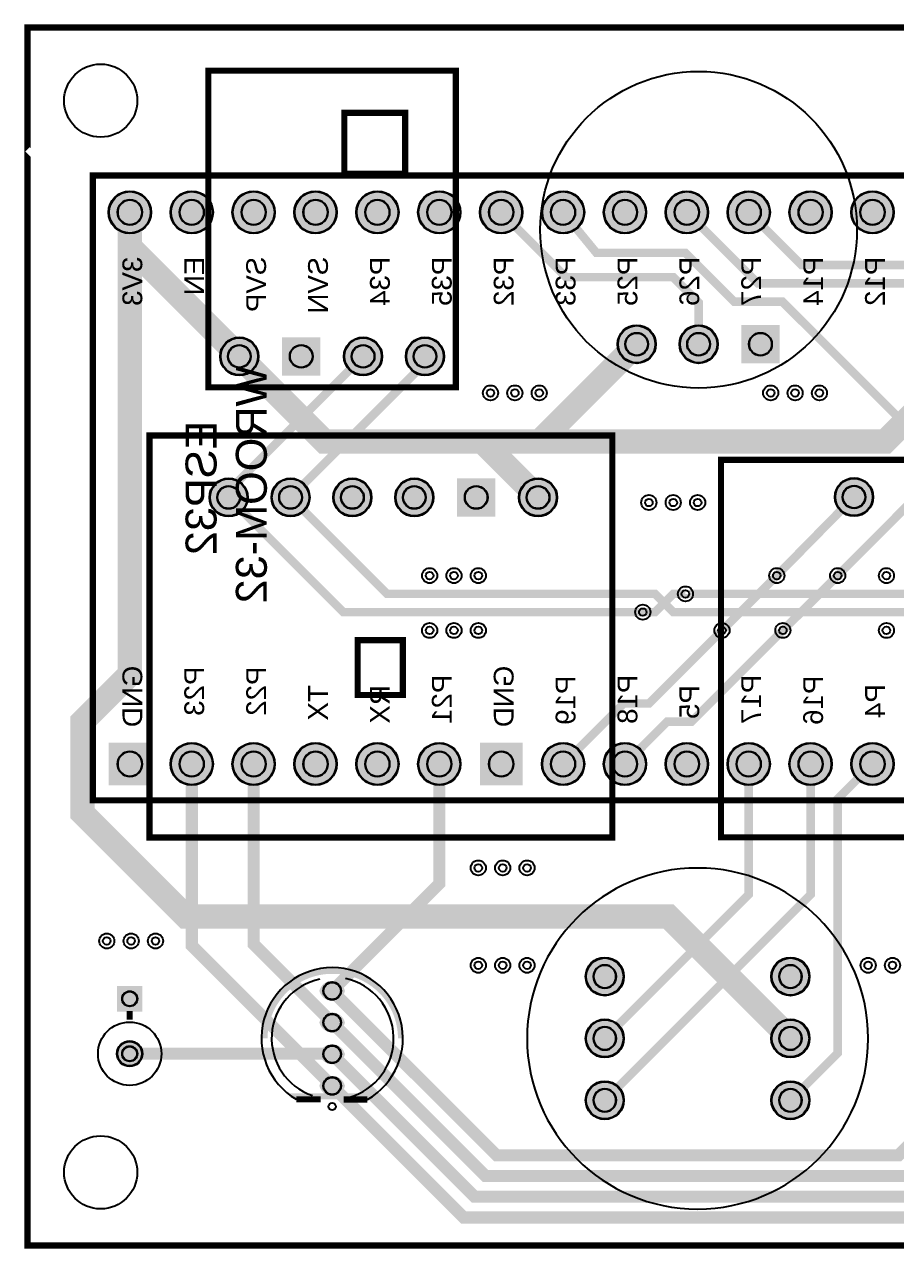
# Model space of a CAD drawing. Header units: millimetres. Extents: x -0.1 to 55.1, y -0.1 to 50.1.
# Drawn here: x -0.1 to 35.7, y -0.1 to 50.1 of the extents above; entities that cross this region are included whole.
import ezdxf

# ---------------------------------------------------------------- set-up
doc = ezdxf.new("R2010")
doc.units = ezdxf.units.MM
for name, color, linetype, true_color in [('BoardOutLine', 7, 'Continuous', 0xff00ff), ('BottomLayer', 7, 'Continuous', 0x0000ff), ('BottomSilkLayer', 7, 'Continuous', 0x66cc33), ('BottomSolderMaskLayer', 7, 'Continuous', 0xaa00ff), ('Document', 7, 'Continuous', 0xffffff), ('Hole', 7, 'Continuous', 0x222222), ('Multi-Layer', 7, 'Continuous', 0xc0c0c0), ('TopLayer', 7, 'Continuous', 0xff0000), ('TopSilkLayer', 7, 'Continuous', 0xffcc00), ('TopSolderMaskLayer', 7, 'Continuous', 0x800080)]:
    doc.layers.add(name, color=color, linetype=linetype, true_color=true_color)
doc.styles.get("Standard").update_dxf_attribs({"font": 'arial.ttf'})

msp = doc.modelspace()

# ---------------------------------------------------------------- hatches: boundary and pattern name
at = {"layer": 'BottomSolderMaskLayer'}
for points in [[(3.323, 42.415, 1), (5.074, 42.415, 1)], [(5.863, 42.415, 1), (7.614, 42.415, 1)], [(8.403, 42.415, 1), (10.154, 42.415, 1)], [(10.943, 42.415, 1), (12.694, 42.415, 1)], [(13.483, 42.415, 1), (15.234, 42.415, 1)], [(16.023, 42.415, 1), (17.774, 42.415, 1)], [(18.563, 42.415, 1), (20.314, 42.415, 1)], [(21.103, 42.415, 1), (22.854, 42.415, 1)], [(23.643, 42.415, 1), (25.394, 42.415, 1)], [(26.183, 42.415, 1), (27.934, 42.415, 1)], [(28.723, 42.415, 1), (30.474, 42.415, 1)], [(31.263, 42.415, 1), (33.014, 42.415, 1)], [(33.803, 42.415, 1), (35.554, 42.415, 1)], [(24.213, 37, 1), (25.787, 37, 1)], [(26.753, 37, 1), (28.327, 37, 1)], [(29.293, 37.787), (30.867, 37.787), (30.867, 36.213), (29.293, 36.213)], [(7.903, 36.5, 1), (9.478, 36.5, 1)], [(10.443, 37.287), (12.018, 37.287), (12.018, 35.713), (10.443, 35.713)], [(12.983, 36.5, 1), (14.558, 36.5, 1)], [(15.523, 36.5, 1), (17.098, 36.5, 1)], [(7.465, 30.71, 1), (9.039, 30.71, 1)], [(10.005, 30.71, 1), (11.579, 30.71, 1)], [(12.545, 30.71, 1), (14.119, 30.71, 1)], [(15.085, 30.71, 1), (16.659, 30.71, 1)], [(19.199, 31.497), (19.199, 29.923), (17.625, 29.923), (17.625, 31.497)], [(20.165, 30.71, 1), (21.739, 30.71, 1)], [(33.133, 30.726, 1), (34.707, 30.726, 1)], [(3.323, 18.89), (5.074, 18.89), (5.074, 20.64), (3.323, 20.64)], [(5.863, 19.765, 1), (7.614, 19.765, 1)], [(8.403, 19.765, 1), (10.154, 19.765, 1)], [(10.943, 19.765, 1), (12.694, 19.765, 1)], [(13.483, 19.765, 1), (15.234, 19.765, 1)], [(16.023, 19.765, 1), (17.774, 19.765, 1)], [(18.563, 18.89), (20.314, 18.89), (20.314, 20.64), (18.563, 20.64)], [(21.103, 19.765, 1), (22.854, 19.765, 1)], [(23.643, 19.765, 1), (25.394, 19.765, 1)], [(26.183, 19.765, 1), (27.934, 19.765, 1)], [(28.723, 19.765, 1), (30.474, 19.765, 1)], [(31.263, 19.765, 1), (33.014, 19.765, 1)], [(33.803, 19.765, 1), (35.554, 19.765, 1)], [(22.903, 11.039, 1), (24.478, 11.039, 1)], [(30.523, 11.039, 1), (32.098, 11.039, 1)], [(4.715, 10.653), (4.715, 9.603), (3.665, 9.603), (3.665, 10.653)], [(13.026, 10.45, -0.785398), (11.975, 10.45), (11.975, 10.45, -0.785398), (13.026, 10.45)], [(13.026, 9.15, -0.785398), (11.975, 9.15), (11.975, 9.15, -0.785398), (13.026, 9.15)], [(22.903, 8.499, 1), (24.478, 8.499, 1)], [(30.523, 8.499, 1), (32.098, 8.499, 1)], [(3.665, 7.87, 1), (4.715, 7.87, 1)], [(13.026, 7.85, -0.785398), (11.975, 7.85), (11.975, 7.85, -0.785398), (13.026, 7.85)], [(13.026, 6.55, -0.785398), (11.975, 6.55), (11.975, 6.55, -0.785398), (13.026, 6.55)], [(22.903, 5.959, 1), (24.478, 5.959, 1)], [(30.523, 5.959, 1), (32.098, 5.959, 1)]]:
    msp.add_hatch(color=256, dxfattribs=at).paths.add_polyline_path(points)
at = {"layer": 'Document'}
for points in [[(15.4, 8.5), (15.4, 8.55), (15.399, 8.627), (15.396, 8.704), (15.391, 8.781), (15.384, 8.858), (15.374, 8.935), (15.363, 9.011), (15.35, 9.087), (15.334, 9.163), (15.317, 9.238), (15.298, 9.313), (15.276, 9.387), (15.253, 9.461), (15.228, 9.534), (15.201, 9.606), (15.172, 9.678), (15.141, 9.748), (15.108, 9.818), (15.073, 9.887), (15.037, 9.955), (14.998, 10.022), (14.958, 10.088), (14.917, 10.153), (14.873, 10.217), (14.828, 10.28), (14.781, 10.341), (14.732, 10.401), (14.682, 10.46), (14.631, 10.517), (14.578, 10.573), (14.523, 10.628), (14.467, 10.681), (14.41, 10.733), (14.351, 10.783), (14.291, 10.831), (14.229, 10.878), (14.167, 10.923), (14.103, 10.967), (14.038, 11.009), (13.972, 11.049), (13.905, 11.087), (13.837, 11.123), (13.768, 11.158), (13.698, 11.191), (13.628, 11.222), (13.556, 11.251), (13.484, 11.278), (13.411, 11.303), (13.337, 11.327), (13.263, 11.348), (13.188, 11.367), (13.113, 11.385), (13.037, 11.4), (12.961, 11.413), (12.885, 11.424), (12.808, 11.434), (12.731, 11.441), (12.654, 11.446), (12.577, 11.449), (12.5, 11.45), (12.423, 11.449), (12.346, 11.446), (12.269, 11.441), (12.192, 11.434), (12.115, 11.424), (12.039, 11.413), (11.963, 11.4), (11.887, 11.385), (11.812, 11.367), (11.737, 11.348), (11.663, 11.327), (11.589, 11.303), (11.516, 11.278), (11.444, 11.251), (11.372, 11.222), (11.302, 11.191), (11.232, 11.158), (11.163, 11.123), (11.095, 11.087), (11.028, 11.049), (10.962, 11.009), (10.897, 10.967), (10.833, 10.923), (10.771, 10.878), (10.709, 10.831), (10.649, 10.783), (10.59, 10.733), (10.533, 10.681), (10.477, 10.628), (10.422, 10.573), (10.369, 10.517), (10.318, 10.46), (10.267, 10.401), (10.219, 10.341), (10.172, 10.28), (10.127, 10.217), (10.083, 10.153), (10.042, 10.088), (10.001, 10.022), (9.963, 9.955), (9.927, 9.887), (9.892, 9.818), (9.859, 9.748), (9.828, 9.678), (9.799, 9.606), (9.772, 9.534), (9.747, 9.461), (9.723, 9.387), (9.702, 9.313), (9.683, 9.238), (9.666, 9.163), (9.65, 9.087), (9.637, 9.011), (9.626, 8.935), (9.616, 8.858), (9.609, 8.781), (9.604, 8.704), (9.601, 8.627), (9.6, 8.55), (9.6, 8.5), (9.85, 8.5), (9.851, 8.574), (9.854, 8.649), (9.859, 8.723), (9.867, 8.797), (9.876, 8.871), (9.887, 8.944), (9.901, 9.017), (9.916, 9.09), (9.934, 9.162), (9.954, 9.234), (9.975, 9.305), (9.999, 9.375), (10.024, 9.445), (10.052, 9.514), (10.081, 9.582), (10.112, 9.65), (10.146, 9.716), (10.181, 9.782), (10.217, 9.847), (10.256, 9.91), (10.297, 9.972), (10.339, 10.034), (10.383, 10.094), (10.428, 10.152), (10.475, 10.21), (10.524, 10.266), (10.574, 10.321), (10.626, 10.374), (10.679, 10.426), (10.734, 10.476), (10.79, 10.525), (10.848, 10.572), (10.906, 10.617), (10.966, 10.661), (11.028, 10.704), (11.09, 10.744), (11.154, 10.783), (11.218, 10.819), (11.284, 10.854), (11.35, 10.888), (11.418, 10.919), (11.486, 10.948), (11.555, 10.976), (11.625, 11.001), (11.695, 11.025), (11.766, 11.047), (11.838, 11.066), (11.91, 11.084), (11.983, 11.099), (12.056, 11.113), (12.13, 11.124), (12.203, 11.133), (12.277, 11.141), (12.351, 11.146), (12.426, 11.149), (12.5, 11.15), (12.5, 11.15), (12.55, 11.15), (12.624, 11.149), (12.699, 11.146), (12.773, 11.141), (12.847, 11.133), (12.92, 11.124), (12.994, 11.113), (13.067, 11.099), (13.14, 11.084), (13.212, 11.066), (13.284, 11.047), (13.355, 11.025), (13.425, 11.001), (13.495, 10.976), (13.564, 10.948), (13.632, 10.919), (13.7, 10.888), (13.766, 10.854), (13.832, 10.819), (13.896, 10.783), (13.96, 10.744), (14.022, 10.704), (14.083, 10.661), (14.143, 10.617), (14.202, 10.572), (14.26, 10.525), (14.316, 10.476), (14.371, 10.426), (14.424, 10.374), (14.476, 10.321), (14.526, 10.266), (14.575, 10.21), (14.622, 10.152), (14.667, 10.094), (14.711, 10.034), (14.753, 9.972), (14.794, 9.91), (14.832, 9.847), (14.869, 9.782), (14.904, 9.716), (14.938, 9.65), (14.969, 9.582), (14.998, 9.514), (15.026, 9.445), (15.051, 9.375), (15.075, 9.305), (15.096, 9.234), (15.116, 9.162), (15.134, 9.09), (15.149, 9.017), (15.163, 8.944), (15.174, 8.871), (15.183, 8.797), (15.191, 8.723), (15.196, 8.649), (15.199, 8.574), (15.2, 8.5)], [(13.95, 6), (11.05, 6), (10.7, 6.25), (14.35, 6.25)]]:
    msp.add_hatch(color=256, dxfattribs=at).paths.add_polyline_path(points)
at = {"layer": 'Multi-Layer'}
for points in [[(3.348, 42.415, 1), (5.048, 42.415, 1)], [(5.888, 42.415, 1), (7.588, 42.415, 1)], [(8.428, 42.415, 1), (10.128, 42.415, 1)], [(10.968, 42.415, 1), (12.668, 42.415, 1)], [(13.508, 42.415, 1), (15.208, 42.415, 1)], [(16.048, 42.415, 1), (17.748, 42.415, 1)], [(18.588, 42.415, 1), (20.288, 42.415, 1)], [(21.128, 42.415, 1), (22.828, 42.415, 1)], [(23.668, 42.415, 1), (25.368, 42.415, 1)], [(26.208, 42.415, 1), (27.908, 42.415, 1)], [(28.748, 42.415, 1), (30.448, 42.415, 1)], [(31.288, 42.415, 1), (32.988, 42.415, 1)], [(33.828, 42.415, 1), (35.528, 42.415, 1)], [(24.238, 37, 1), (25.762, 37, 1)], [(26.778, 37, 1), (28.302, 37, 1)], [(29.318, 37.762), (30.842, 37.762), (30.842, 36.238), (29.318, 36.238)], [(7.928, 36.5, 1), (9.452, 36.5, 1)], [(10.468, 37.262), (11.992, 37.262), (11.992, 35.738), (10.468, 35.738)], [(13.008, 36.5, 1), (14.532, 36.5, 1)], [(15.548, 36.5, 1), (17.072, 36.5, 1)], [(7.49, 30.71, 1), (9.014, 30.71, 1)], [(10.03, 30.71, 1), (11.554, 30.71, 1)], [(12.57, 30.71, 1), (14.094, 30.71, 1)], [(15.11, 30.71, 1), (16.634, 30.71, 1)], [(19.174, 31.472), (19.174, 29.948), (17.65, 29.948), (17.65, 31.472)], [(20.19, 30.71, 1), (21.714, 30.71, 1)], [(33.158, 30.726, 1), (34.682, 30.726, 1)], [(3.348, 18.915), (5.048, 18.915), (5.048, 20.615), (3.348, 20.615)], [(5.888, 19.765, 1), (7.588, 19.765, 1)], [(8.428, 19.765, 1), (10.128, 19.765, 1)], [(10.968, 19.765, 1), (12.668, 19.765, 1)], [(13.508, 19.765, 1), (15.208, 19.765, 1)], [(16.048, 19.765, 1), (17.748, 19.765, 1)], [(18.588, 18.915), (20.288, 18.915), (20.288, 20.615), (18.588, 20.615)], [(21.128, 19.765, 1), (22.828, 19.765, 1)], [(23.668, 19.765, 1), (25.368, 19.765, 1)], [(26.208, 19.765, 1), (27.908, 19.765, 1)], [(28.748, 19.765, 1), (30.448, 19.765, 1)], [(31.288, 19.765, 1), (32.988, 19.765, 1)], [(33.828, 19.765, 1), (35.528, 19.765, 1)], [(22.928, 11.039, 1), (24.452, 11.039, 1)], [(30.548, 11.039, 1), (32.072, 11.039, 1)], [(4.69, 10.628), (4.69, 9.628), (3.69, 9.628), (3.69, 10.628)], [(13, 10.45, -0.785398), (12, 10.45), (12, 10.45, -0.785398), (13, 10.45)], [(13, 9.15, -0.785398), (12, 9.15), (12, 9.15, -0.785398), (13, 9.15)], [(22.928, 8.499, 1), (24.452, 8.499, 1)], [(30.548, 8.499, 1), (32.072, 8.499, 1)], [(3.69, 7.87, 1), (4.69, 7.87, 1)], [(13, 7.85, -0.785398), (12, 7.85), (12, 7.85, -0.785398), (13, 7.85)], [(13, 6.55, -0.785398), (12, 6.55), (12, 6.55, -0.785398), (13, 6.55)], [(22.928, 5.959, 1), (24.452, 5.959, 1)], [(30.548, 5.959, 1), (32.072, 5.959, 1)]]:
    msp.add_hatch(color=256, dxfattribs=at).paths.add_polyline_path(points)
at = {"layer": 'TopSolderMaskLayer'}
for points in [[(3.323, 42.415, 1), (5.074, 42.415, 1)], [(5.863, 42.415, 1), (7.614, 42.415, 1)], [(8.403, 42.415, 1), (10.154, 42.415, 1)], [(10.943, 42.415, 1), (12.694, 42.415, 1)], [(13.483, 42.415, 1), (15.234, 42.415, 1)], [(16.023, 42.415, 1), (17.774, 42.415, 1)], [(18.563, 42.415, 1), (20.314, 42.415, 1)], [(21.103, 42.415, 1), (22.854, 42.415, 1)], [(23.643, 42.415, 1), (25.394, 42.415, 1)], [(26.183, 42.415, 1), (27.934, 42.415, 1)], [(28.723, 42.415, 1), (30.474, 42.415, 1)], [(31.263, 42.415, 1), (33.014, 42.415, 1)], [(33.803, 42.415, 1), (35.554, 42.415, 1)], [(24.213, 37, 1), (25.787, 37, 1)], [(26.753, 37, 1), (28.327, 37, 1)], [(29.293, 37.787), (30.867, 37.787), (30.867, 36.213), (29.293, 36.213)], [(7.903, 36.5, 1), (9.478, 36.5, 1)], [(10.443, 37.287), (12.018, 37.287), (12.018, 35.713), (10.443, 35.713)], [(12.983, 36.5, 1), (14.558, 36.5, 1)], [(15.523, 36.5, 1), (17.098, 36.5, 1)], [(7.465, 30.71, 1), (9.039, 30.71, 1)], [(10.005, 30.71, 1), (11.579, 30.71, 1)], [(12.545, 30.71, 1), (14.119, 30.71, 1)], [(15.085, 30.71, 1), (16.659, 30.71, 1)], [(19.199, 31.497), (19.199, 29.923), (17.625, 29.923), (17.625, 31.497)], [(20.165, 30.71, 1), (21.739, 30.71, 1)], [(33.133, 30.726, 1), (34.707, 30.726, 1)], [(3.323, 18.89), (5.074, 18.89), (5.074, 20.64), (3.323, 20.64)], [(5.863, 19.765, 1), (7.614, 19.765, 1)], [(8.403, 19.765, 1), (10.154, 19.765, 1)], [(10.943, 19.765, 1), (12.694, 19.765, 1)], [(13.483, 19.765, 1), (15.234, 19.765, 1)], [(16.023, 19.765, 1), (17.774, 19.765, 1)], [(18.563, 18.89), (20.314, 18.89), (20.314, 20.64), (18.563, 20.64)], [(21.103, 19.765, 1), (22.854, 19.765, 1)], [(23.643, 19.765, 1), (25.394, 19.765, 1)], [(26.183, 19.765, 1), (27.934, 19.765, 1)], [(28.723, 19.765, 1), (30.474, 19.765, 1)], [(31.263, 19.765, 1), (33.014, 19.765, 1)], [(33.803, 19.765, 1), (35.554, 19.765, 1)], [(22.903, 11.039, 1), (24.478, 11.039, 1)], [(30.523, 11.039, 1), (32.098, 11.039, 1)], [(4.715, 10.653), (4.715, 9.603), (3.665, 9.603), (3.665, 10.653)], [(13.026, 10.45, -0.785398), (11.975, 10.45), (11.975, 10.45, -0.785398), (13.026, 10.45)], [(13.026, 9.15, -0.785398), (11.975, 9.15), (11.975, 9.15, -0.785398), (13.026, 9.15)], [(22.903, 8.499, 1), (24.478, 8.499, 1)], [(30.523, 8.499, 1), (32.098, 8.499, 1)], [(3.665, 7.87, 1), (4.715, 7.87, 1)], [(13.026, 7.85, -0.785398), (11.975, 7.85), (11.975, 7.85, -0.785398), (13.026, 7.85)], [(13.026, 6.55, -0.785398), (11.975, 6.55), (11.975, 6.55, -0.785398), (13.026, 6.55)], [(22.903, 5.959, 1), (24.478, 5.959, 1)], [(30.523, 5.959, 1), (32.098, 5.959, 1)]]:
    msp.add_hatch(color=256, dxfattribs=at).paths.add_polyline_path(points)

# ---------------------------------------------------------------- linework, layer by layer
at = {"layer": 'BoardOutLine', "const_width": 0.254}
for points in [[(0, 45), (-0.001, 45.001), (-0.001, 50), (55, 50)], [(55, 0), (-0.001, 0), (-0.001, 45.001), (0, 45)]]:
    msp.add_lwpolyline(points, dxfattribs=at)
at = {"layer": 'BottomLayer'}
for points, const_width in [([(4.199, 42.416), (4.199, 23.449), (2.25, 21.501), (2.25, 17.75), (6.5, 13.5), (26.309, 13.5), (31.311, 8.499)], 1), ([(4.199, 42.416), (4.199, 40.993), (8.692, 36.5)], 1), ([(18.664, 33), (21.001, 33), (24.999, 37)], 1), ([(8.692, 36.5), (12.192, 33), (18.664, 33), (20.953, 30.711)], 1), ([(21.001, 33), (35.19, 33), (38.69, 36.5)], 1), ([(28.5, 25.25), (28.5, 25.25), (30.75, 27.5)], 0.35), ([(31, 25.25), (31, 25.25), (33.25, 27.5)], 0.35), ([(27, 26.75), (26.5, 26.75), (25.75, 26.001), (25.25, 26.001)], 0.35), ([(12.5, 7.85), (12.48, 7.87), (4.19, 7.87)], 0.5)]:
    msp.add_lwpolyline(points, dxfattribs=dict(at, const_width=const_width))
at = {"layer": 'BottomSilkLayer', "const_width": 0.254}
msp.add_lwpolyline([(2.674, 18.527), (2.674, 18.273), (51.442, 18.273), (51.442, 43.927), (2.674, 43.927), (2.674, 18.527)], close=True, dxfattribs=at)
at = {"layer": 'BottomSolderMaskLayer'}
for points in [[(4.198, 42.93), (4.198, 42.93)], [(6.738, 42.93), (6.738, 42.93)], [(9.278, 42.93), (9.278, 42.93)], [(11.818, 42.93), (11.818, 42.93)], [(14.358, 42.93), (14.358, 42.93)], [(16.898, 42.93), (16.899, 42.93)], [(19.438, 42.93), (19.439, 42.93)], [(21.978, 42.93), (21.979, 42.93)], [(24.518, 42.93), (24.519, 42.93)], [(27.058, 42.93), (27.059, 42.93)], [(29.598, 42.93), (29.599, 42.93)], [(32.138, 42.93), (32.139, 42.93)], [(34.678, 42.93), (34.679, 42.93)], [(4.198, 41.9), (4.198, 41.9)], [(6.738, 41.9), (6.738, 41.9)], [(9.278, 41.9), (9.278, 41.9)], [(11.818, 41.9), (11.818, 41.9)], [(14.358, 41.9), (14.358, 41.9)], [(16.898, 41.9), (16.899, 41.9)], [(19.438, 41.9), (19.439, 41.9)], [(21.978, 41.9), (21.979, 41.9)], [(24.518, 41.9), (24.519, 41.9)], [(27.058, 41.9), (27.059, 41.9)], [(29.598, 41.9), (29.599, 41.9)], [(32.138, 41.9), (32.139, 41.9)], [(34.678, 41.9), (34.679, 41.9)], [(4.198, 20.28), (4.198, 20.28)], [(6.738, 20.28), (6.738, 20.28)], [(9.278, 20.28), (9.278, 20.28)], [(11.818, 20.28), (11.818, 20.28)], [(14.358, 20.28), (14.358, 20.28)], [(16.899, 20.28), (16.898, 20.28)], [(19.439, 20.28), (19.438, 20.28)], [(21.978, 20.28), (21.979, 20.28)], [(24.518, 20.28), (24.519, 20.28)], [(27.058, 20.28), (27.059, 20.28)], [(29.598, 20.28), (29.599, 20.28)], [(32.138, 20.28), (32.139, 20.28)], [(34.678, 20.28), (34.679, 20.28)], [(4.198, 19.25), (4.198, 19.25)], [(6.738, 19.25), (6.738, 19.25)], [(9.278, 19.25), (9.278, 19.25)], [(11.818, 19.25), (11.818, 19.25)], [(14.358, 19.25), (14.358, 19.25)], [(16.899, 19.25), (16.898, 19.25)], [(19.439, 19.25), (19.438, 19.25)], [(21.978, 19.25), (21.979, 19.25)], [(24.518, 19.25), (24.519, 19.25)], [(27.058, 19.25), (27.059, 19.25)], [(29.598, 19.25), (29.599, 19.25)], [(32.138, 19.25), (32.139, 19.25)], [(34.678, 19.25), (34.679, 19.25)], [(23.693, 11.511), (23.687, 11.511)], [(31.313, 11.511), (31.307, 11.511)], [(23.693, 10.566), (23.687, 10.566)], [(31.313, 10.566), (31.307, 10.566)], [(23.693, 8.971), (23.687, 8.971)], [(31.313, 8.971), (31.307, 8.971)], [(23.693, 8.026), (23.687, 8.026)], [(31.313, 8.026), (31.307, 8.026)], [(23.693, 6.431), (23.687, 6.431)], [(31.313, 6.431), (31.307, 6.431)], [(23.693, 5.486), (23.687, 5.486)], [(31.313, 5.486), (31.307, 5.486)]]:
    msp.add_lwpolyline(points, close=True, dxfattribs=at)
for centre, radius in [((4.198, 42.415), 0.875), ((6.738, 42.415), 0.875), ((9.278, 42.415), 0.875), ((11.818, 42.415), 0.875), ((14.358, 42.415), 0.875), ((16.898, 42.415), 0.875), ((19.438, 42.415), 0.875), ((21.978, 42.415), 0.875), ((24.518, 42.415), 0.875), ((27.058, 42.415), 0.875), ((29.598, 42.415), 0.875), ((32.138, 42.415), 0.875), ((34.678, 42.415), 0.875), ((25, 37), 0.787), ((27.54, 37), 0.787), ((8.69, 36.5), 0.787), ((13.77, 36.5), 0.787), ((16.31, 36.5), 0.787), ((25, 37), 0.472), ((27.54, 37), 0.472), ((30.08, 37), 0.472), ((8.69, 36.5), 0.472), ((11.23, 36.5), 0.472), ((13.77, 36.5), 0.472), ((16.31, 36.5), 0.472), ((8.252, 30.71), 0.787), ((8.252, 30.71), 0.472), ((10.792, 30.71), 0.787), ((10.792, 30.71), 0.472), ((13.332, 30.71), 0.787), ((13.332, 30.71), 0.472), ((15.872, 30.71), 0.787), ((15.872, 30.71), 0.472), ((18.412, 30.71), 0.472), ((20.952, 30.71), 0.787), ((20.952, 30.71), 0.472), ((33.92, 30.726), 0.787), ((33.92, 30.726), 0.472), ((6.738, 19.765), 0.875), ((9.278, 19.765), 0.875), ((11.818, 19.765), 0.875), ((14.358, 19.765), 0.875), ((16.898, 19.765), 0.875), ((21.978, 19.765), 0.875), ((24.518, 19.765), 0.875), ((27.058, 19.765), 0.875), ((29.598, 19.765), 0.875), ((32.138, 19.765), 0.875), ((34.678, 19.765), 0.875), ((23.69, 11.039), 0.787), ((31.31, 11.039), 0.787), ((12.5, 10.45), 0.368), ((4.19, 10.128), 0.315), ((12.5, 9.15), 0.368), ((23.69, 8.499), 0.787), ((31.31, 8.499), 0.787), ((4.19, 7.87), 0.525), ((4.19, 7.87), 0.315), ((12.5, 7.85), 0.368), ((12.5, 6.55), 0.368), ((23.69, 5.959), 0.787), ((31.31, 5.959), 0.787)]:
    msp.add_circle(centre, radius, dxfattribs=at)
for centre, radius, start, end in [((4.198, 42.415), 0.515, 450, 270), ((4.198, 42.415), 0.515, 270, 450), ((6.738, 42.415), 0.515, 450, 270), ((6.738, 42.415), 0.515, 270, 450), ((9.278, 42.415), 0.515, 450, 270), ((9.278, 42.415), 0.515, 270, 450), ((11.818, 42.415), 0.515, 450, 270), ((11.818, 42.415), 0.515, 270, 450), ((14.358, 42.415), 0.515, 450, 270), ((14.358, 42.415), 0.515, 270, 450), ((16.898, 42.415), 0.515, 450, 270), ((16.899, 42.415), 0.515, 270, 450), ((19.438, 42.415), 0.515, 450, 270), ((19.439, 42.415), 0.515, 270, 450), ((21.978, 42.415), 0.515, 450, 270), ((21.979, 42.415), 0.515, 270, 450), ((24.518, 42.415), 0.515, 450, 270), ((24.519, 42.415), 0.515, 270, 450), ((27.058, 42.415), 0.515, 450, 270), ((27.059, 42.415), 0.515, 270, 450), ((29.598, 42.415), 0.515, 450, 270), ((29.599, 42.415), 0.515, 270, 450), ((32.138, 42.415), 0.515, 450, 270), ((32.139, 42.415), 0.515, 270, 450), ((34.678, 42.415), 0.515, 450, 270), ((34.679, 42.415), 0.515, 270, 450), ((4.198, 19.765), 0.515, 450, 270), ((4.198, 19.765), 0.515, 270, 450), ((6.738, 19.765), 0.515, 450, 270), ((6.738, 19.765), 0.515, 270, 450), ((9.278, 19.765), 0.515, 450, 270), ((9.278, 19.765), 0.515, 270, 450), ((11.818, 19.765), 0.515, 450, 270), ((11.818, 19.765), 0.515, 270, 450), ((14.358, 19.765), 0.515, 450, 270), ((14.358, 19.765), 0.515, 270, 450), ((16.899, 19.765), 0.515, 450, 270), ((16.898, 19.765), 0.515, 270, 450), ((19.439, 19.765), 0.515, 450, 270), ((19.438, 19.765), 0.515, 270, 450), ((21.978, 19.765), 0.515, 450, 270), ((21.979, 19.765), 0.515, 270, 450), ((24.518, 19.765), 0.515, 450, 270), ((24.519, 19.765), 0.515, 270, 450), ((27.058, 19.765), 0.515, 450, 270), ((27.059, 19.765), 0.515, 270, 450), ((29.598, 19.765), 0.515, 450, 270), ((29.599, 19.765), 0.515, 270, 450), ((32.138, 19.765), 0.515, 450, 270), ((32.139, 19.765), 0.515, 270, 450), ((34.678, 19.765), 0.515, 450, 270), ((34.679, 19.765), 0.515, 270, 450), ((23.687, 11.039), 0.472, 90, 270), ((23.693, 11.039), 0.472, 270, 90), ((31.307, 11.039), 0.472, 90, 270), ((31.313, 11.039), 0.472, 270, 90), ((23.687, 8.499), 0.472, 90, 270), ((23.693, 8.499), 0.472, 270, 90), ((31.307, 8.499), 0.472, 90, 270), ((31.313, 8.499), 0.472, 270, 90), ((23.687, 5.959), 0.472, 90, 270), ((23.693, 5.959), 0.472, 270, 90), ((31.307, 5.959), 0.472, 90, 270), ((31.313, 5.959), 0.472, 270, 90)]:
    msp.add_arc(centre, radius, start, end, dxfattribs=at)
at = {"layer": 'Document'}
msp.add_circle((12.5, 5.7), 0.15, dxfattribs=at)
at = {"layer": 'Hole'}
for centre in [(19, 35), (20, 35), (21, 35), (30.5, 35), (31.5, 35), (32.5, 35), (25.5, 30.5), (26.5, 30.5), (27.5, 30.5), (16.5, 27.5), (17.5, 27.5), (18.5, 27.5), (30.75, 27.5), (33.25, 27.5), (35.25, 27.5), (27, 26.749), (25.25, 26), (16.5, 25.25), (17.5, 25.25), (18.5, 25.25), (28.5, 25.25), (31, 25.25), (35.25, 25.25), (18.499, 15.5), (19.499, 15.5), (20.499, 15.5), (3.249, 12.5), (4.249, 12.5), (5.249, 12.5), (18.499, 11.5), (19.499, 11.5), (20.499, 11.5), (34.499, 11.5), (35.499, 11.5)]:
    msp.add_circle(centre, 0.155, dxfattribs=at)
at = {"layer": 'Multi-Layer'}
for points in [[(4.198, 42.915), (4.198, 42.915)], [(6.738, 42.915), (6.738, 42.915)], [(9.278, 42.915), (9.278, 42.915)], [(11.818, 42.915), (11.818, 42.915)], [(14.358, 42.915), (14.358, 42.915)], [(16.898, 42.915), (16.899, 42.915)], [(19.438, 42.915), (19.439, 42.915)], [(21.978, 42.915), (21.979, 42.915)], [(24.518, 42.915), (24.519, 42.915)], [(27.058, 42.915), (27.059, 42.915)], [(29.598, 42.915), (29.599, 42.915)], [(32.138, 42.915), (32.139, 42.915)], [(34.678, 42.915), (34.679, 42.915)], [(4.198, 41.915), (4.198, 41.915)], [(6.738, 41.915), (6.738, 41.915)], [(9.278, 41.915), (9.278, 41.915)], [(11.818, 41.915), (11.818, 41.915)], [(14.358, 41.915), (14.358, 41.915)], [(16.898, 41.915), (16.899, 41.915)], [(19.438, 41.915), (19.439, 41.915)], [(21.978, 41.915), (21.979, 41.915)], [(24.518, 41.915), (24.519, 41.915)], [(27.058, 41.915), (27.059, 41.915)], [(29.598, 41.915), (29.599, 41.915)], [(32.138, 41.915), (32.139, 41.915)], [(34.678, 41.915), (34.679, 41.915)], [(4.198, 20.265), (4.198, 20.265)], [(6.738, 20.265), (6.738, 20.265)], [(9.278, 20.265), (9.278, 20.265)], [(11.818, 20.265), (11.818, 20.265)], [(14.358, 20.265), (14.358, 20.265)], [(16.899, 20.265), (16.898, 20.265)], [(19.439, 20.265), (19.438, 20.265)], [(21.978, 20.265), (21.979, 20.265)], [(24.518, 20.265), (24.519, 20.265)], [(27.058, 20.265), (27.059, 20.265)], [(29.598, 20.265), (29.599, 20.265)], [(32.138, 20.265), (32.139, 20.265)], [(34.678, 20.265), (34.679, 20.265)], [(4.198, 19.265), (4.198, 19.265)], [(6.738, 19.265), (6.738, 19.265)], [(9.278, 19.265), (9.278, 19.265)], [(11.818, 19.265), (11.818, 19.265)], [(14.358, 19.265), (14.358, 19.265)], [(16.899, 19.265), (16.898, 19.265)], [(19.439, 19.265), (19.438, 19.265)], [(21.978, 19.265), (21.979, 19.265)], [(24.518, 19.265), (24.519, 19.265)], [(27.058, 19.265), (27.059, 19.265)], [(29.598, 19.265), (29.599, 19.265)], [(32.138, 19.265), (32.139, 19.265)], [(34.678, 19.265), (34.679, 19.265)], [(23.693, 11.496), (23.688, 11.496)], [(31.313, 11.496), (31.308, 11.496)], [(23.693, 10.582), (23.688, 10.582)], [(31.313, 10.582), (31.308, 10.582)], [(23.693, 8.956), (23.688, 8.956)], [(31.313, 8.956), (31.308, 8.956)], [(23.693, 8.042), (23.688, 8.042)], [(31.313, 8.042), (31.308, 8.042)], [(23.693, 6.416), (23.688, 6.416)], [(31.313, 6.416), (31.308, 6.416)], [(23.693, 5.502), (23.688, 5.502)], [(31.313, 5.502), (31.308, 5.502)]]:
    msp.add_lwpolyline(points, close=True, dxfattribs=at)
for centre, radius in [((3, 47), 1.5), ((4.198, 42.415), 0.85), ((6.738, 42.415), 0.85), ((9.278, 42.415), 0.85), ((11.818, 42.415), 0.85), ((14.358, 42.415), 0.85), ((16.898, 42.415), 0.85), ((19.438, 42.415), 0.85), ((21.978, 42.415), 0.85), ((24.518, 42.415), 0.85), ((27.058, 42.415), 0.85), ((29.598, 42.415), 0.85), ((32.138, 42.415), 0.85), ((34.678, 42.415), 0.85), ((25, 37), 0.762), ((27.54, 37), 0.762), ((8.69, 36.5), 0.762), ((13.77, 36.5), 0.762), ((16.31, 36.5), 0.762), ((25, 37), 0.457), ((27.54, 37), 0.457), ((30.08, 37), 0.457), ((8.69, 36.5), 0.457), ((11.23, 36.5), 0.457), ((13.77, 36.5), 0.457), ((16.31, 36.5), 0.457), ((19, 35), 0.31), ((20, 35), 0.31), ((21, 35), 0.31), ((30.5, 35), 0.31), ((31.5, 35), 0.31), ((32.5, 35), 0.31), ((8.252, 30.71), 0.762), ((8.252, 30.71), 0.457), ((10.792, 30.71), 0.762), ((10.792, 30.71), 0.457), ((13.332, 30.71), 0.762), ((13.332, 30.71), 0.457), ((15.872, 30.71), 0.762), ((15.872, 30.71), 0.457), ((18.412, 30.71), 0.457), ((20.952, 30.71), 0.762), ((20.952, 30.71), 0.457), ((33.92, 30.726), 0.762), ((33.92, 30.726), 0.457), ((25.5, 30.5), 0.31), ((26.5, 30.5), 0.31), ((27.5, 30.5), 0.31), ((16.5, 27.5), 0.31), ((17.5, 27.5), 0.31), ((18.5, 27.5), 0.31), ((30.75, 27.5), 0.31), ((33.25, 27.5), 0.31), ((35.25, 27.5), 0.31), ((27, 26.749), 0.31), ((25.25, 26), 0.31), ((16.5, 25.25), 0.31), ((17.5, 25.25), 0.31), ((18.5, 25.25), 0.31), ((28.5, 25.25), 0.31), ((31, 25.25), 0.31), ((35.25, 25.25), 0.31), ((6.738, 19.765), 0.85), ((9.278, 19.765), 0.85), ((11.818, 19.765), 0.85), ((14.358, 19.765), 0.85), ((16.898, 19.765), 0.85), ((21.978, 19.765), 0.85), ((24.518, 19.765), 0.85), ((27.058, 19.765), 0.85), ((29.598, 19.765), 0.85), ((32.138, 19.765), 0.85), ((34.678, 19.765), 0.85), ((18.499, 15.5), 0.31), ((19.499, 15.5), 0.31), ((20.499, 15.5), 0.31), ((3.249, 12.5), 0.31), ((4.249, 12.5), 0.31), ((5.249, 12.5), 0.31), ((18.499, 11.5), 0.31), ((19.499, 11.5), 0.31), ((20.499, 11.5), 0.31), ((23.69, 11.039), 0.762), ((31.31, 11.039), 0.762), ((34.499, 11.5), 0.31), ((35.499, 11.5), 0.31), ((12.5, 10.45), 0.35), ((4.19, 10.128), 0.3), ((12.5, 9.15), 0.35), ((23.69, 8.499), 0.762), ((31.31, 8.499), 0.762), ((4.19, 7.87), 0.5), ((4.19, 7.87), 0.3), ((12.5, 7.85), 0.35), ((12.5, 6.55), 0.35), ((23.69, 5.959), 0.762), ((31.31, 5.959), 0.762), ((3, 3), 1.5)]:
    msp.add_circle(centre, radius, dxfattribs=at)
for centre, radius, start, end in [((4.198, 42.415), 0.5, 450, 270), ((4.198, 42.415), 0.5, 270, 450), ((6.738, 42.415), 0.5, 450, 270), ((6.738, 42.415), 0.5, 270, 450), ((9.278, 42.415), 0.5, 450, 270), ((9.278, 42.415), 0.5, 270, 450), ((11.818, 42.415), 0.5, 450, 270), ((11.818, 42.415), 0.5, 270, 450), ((14.358, 42.415), 0.5, 450, 270), ((14.358, 42.415), 0.5, 270, 450), ((16.898, 42.415), 0.5, 450, 270), ((16.899, 42.415), 0.5, 270, 450), ((19.438, 42.415), 0.5, 450, 270), ((19.439, 42.415), 0.5, 270, 450), ((21.978, 42.415), 0.5, 450, 270), ((21.979, 42.415), 0.5, 270, 450), ((24.518, 42.415), 0.5, 450, 270), ((24.519, 42.415), 0.5, 270, 450), ((27.058, 42.415), 0.5, 450, 270), ((27.059, 42.415), 0.5, 270, 450), ((29.598, 42.415), 0.5, 450, 270), ((29.599, 42.415), 0.5, 270, 450), ((32.138, 42.415), 0.5, 450, 270), ((32.139, 42.415), 0.5, 270, 450), ((34.678, 42.415), 0.5, 450, 270), ((34.679, 42.415), 0.5, 270, 450), ((4.198, 19.765), 0.5, 450, 270), ((4.198, 19.765), 0.5, 270, 450), ((6.738, 19.765), 0.5, 450, 270), ((6.738, 19.765), 0.5, 270, 450), ((9.278, 19.765), 0.5, 450, 270), ((9.278, 19.765), 0.5, 270, 450), ((11.818, 19.765), 0.5, 450, 270), ((11.818, 19.765), 0.5, 270, 450), ((14.358, 19.765), 0.5, 450, 270), ((14.358, 19.765), 0.5, 270, 450), ((16.899, 19.765), 0.5, 450, 270), ((16.898, 19.765), 0.5, 270, 450), ((19.439, 19.765), 0.5, 450, 270), ((19.438, 19.765), 0.5, 270, 450), ((21.978, 19.765), 0.5, 450, 270), ((21.979, 19.765), 0.5, 270, 450), ((24.518, 19.765), 0.5, 450, 270), ((24.519, 19.765), 0.5, 270, 450), ((27.058, 19.765), 0.5, 450, 270), ((27.059, 19.765), 0.5, 270, 450), ((29.598, 19.765), 0.5, 450, 270), ((29.599, 19.765), 0.5, 270, 450), ((32.138, 19.765), 0.5, 450, 270), ((32.139, 19.765), 0.5, 270, 450), ((34.678, 19.765), 0.5, 450, 270), ((34.679, 19.765), 0.5, 270, 450), ((23.688, 11.039), 0.457, 90, 270), ((23.693, 11.039), 0.457, 270, 90), ((31.308, 11.039), 0.457, 90, 270), ((31.313, 11.039), 0.457, 270, 90), ((23.688, 8.499), 0.457, 90, 270), ((23.693, 8.499), 0.457, 270, 90), ((31.308, 8.499), 0.457, 90, 270), ((31.313, 8.499), 0.457, 270, 90), ((23.688, 5.959), 0.457, 90, 270), ((23.693, 5.959), 0.457, 270, 90), ((31.308, 5.959), 0.457, 90, 270), ((31.313, 5.959), 0.457, 270, 90)]:
    msp.add_arc(centre, radius, start, end, dxfattribs=at)
at = {"layer": 'TopLayer'}
for points, const_width in [([(27.54, 37), (27.54, 38.71), (26.5, 39.75), (22.104, 39.75), (19.438, 42.415)], 0.35), ([(38.999, 30.726), (30.975, 38.75), (28.999, 38.75), (27, 40.749), (23.348, 40.749), (21.979, 42.416)], 0.35), ([(27.059, 42.416), (29.975, 39.5), (40.77, 39.5), (43.414, 36.855)], 0.35), ([(29.599, 42.416), (31.765, 40.249), (42.56, 40.249), (45.954, 36.855)], 0.35), ([(13.77, 36.5), (8.447, 31.177)], 0.35), ([(16.31, 36.5), (16.31, 36.228), (11.15, 31.068)], 0.35), ([(27, 26.75), (27, 26.749), (44.001, 26.749), (45.499, 28.25), (45.499, 34.77), (43.769, 36.5)], 0.35), ([(27, 25.999), (27, 25.999), (44.249, 25.999), (46.312, 28.062), (46.312, 36.5)], 0.35), ([(25.25, 25.999), (12.964, 25.999), (8.252, 30.711)], 0.35), ([(27, 25.999), (26.5, 25.999), (25.751, 26.749), (14.755, 26.749), (10.792, 30.711)], 0.35), ([(33.919, 30.726), (30.75, 27.5)], 0.35), ([(36.459, 30.726), (33.25, 27.5)], 0.35), ([(21.979, 19.764), (24.463, 22.25), (25.499, 22.25), (25.501, 22.25), (28.5, 25.25)], 0.35), ([(24.519, 19.764), (26.251, 21.501), (27.251, 21.501), (31, 25.25)], 0.35), ([(12.5, 6.55), (6.738, 12.312), (6.738, 19.765)], 0.5), ([(12.5, 9.15), (9.278, 12.372), (9.278, 19.765)], 0.5), ([(12.499, 10.45), (16.898, 14.849), (16.898, 19.766)], 0.5), ([(23.69, 5.959), (32.138, 14.407), (32.138, 19.765)], 0.35), ([(23.69, 8.499), (29.598, 14.407), (29.598, 19.765)], 0.35), ([(31.311, 5.959), (33.251, 7.899), (33.251, 18.336), (34.678, 19.765)], 0.35), ([(12.499, 10.451), (19.25, 3.7), (35.75, 3.7), (42.501, 10.451)], 0.5), ([(12.499, 9.15), (18.798, 2.851), (36.202, 2.851), (42.501, 9.15)], 0.5), ([(12.499, 7.85), (18.348, 2), (36.652, 2), (42.501, 7.85)], 0.5), ([(12.499, 6.55), (17.899, 1.149), (37.101, 1.149), (42.501, 6.55)], 0.5)]:
    msp.add_lwpolyline(points, dxfattribs=dict(at, const_width=const_width))
at = {"layer": 'TopSilkLayer', "const_width": 0.254}
for points in [[(7.42, 48.23), (17.58, 48.23), (17.58, 35.23), (7.42, 35.23), (7.42, 48.23)], [(13, 46.5), (15.5, 46.5), (15.5, 44), (13, 44), (13, 46.5)], [(24, 33.25), (24, 16.75), (5, 16.75), (5, 33.25), (24, 33.25)], [(49.414, 32.25), (49.414, 16.756), (28.459, 16.756), (28.459, 32.25), (49.414, 32.25)], [(15.4, 24.85), (15.4, 22.6), (13.55, 22.6), (13.55, 24.85), (15.4, 24.85)]]:
    msp.add_lwpolyline(points, close=True, dxfattribs=at)
for points in [[(4.19, 9.27), (4.19, 9.62)], [(12.024, 5.997), (11.029, 6)], [(13.949, 5.989), (12.972, 5.993)]]:
    msp.add_lwpolyline(points, dxfattribs=at)
at = {"layer": 'TopSilkLayer'}
for centre, radius in [((27.54, 41.699), 6.5), ((4.19, 7.87), 1.3)]:
    msp.add_circle(centre, radius, dxfattribs=at)
for centre, radius, start, end in [((27.5, 8.495), 7, 0.03, 359.97), ((12.499, 8.503), 2.903, 299.9882, 239.5733), ((12.5, 8.5), 2.483, 101.8521, 250.9294), ((12.5, 8.5), 2.523, 285.6327, 77.5713)]:
    msp.add_arc(centre, radius, start, end, dxfattribs=at)
at = {"layer": 'TopSolderMaskLayer'}
for points in [[(4.198, 42.93), (4.198, 42.93)], [(6.738, 42.93), (6.738, 42.93)], [(9.278, 42.93), (9.278, 42.93)], [(11.818, 42.93), (11.818, 42.93)], [(14.358, 42.93), (14.358, 42.93)], [(16.898, 42.93), (16.899, 42.93)], [(19.438, 42.93), (19.439, 42.93)], [(21.978, 42.93), (21.979, 42.93)], [(24.518, 42.93), (24.519, 42.93)], [(27.058, 42.93), (27.059, 42.93)], [(29.598, 42.93), (29.599, 42.93)], [(32.138, 42.93), (32.139, 42.93)], [(34.678, 42.93), (34.679, 42.93)], [(4.198, 41.9), (4.198, 41.9)], [(6.738, 41.9), (6.738, 41.9)], [(9.278, 41.9), (9.278, 41.9)], [(11.818, 41.9), (11.818, 41.9)], [(14.358, 41.9), (14.358, 41.9)], [(16.898, 41.9), (16.899, 41.9)], [(19.438, 41.9), (19.439, 41.9)], [(21.978, 41.9), (21.979, 41.9)], [(24.518, 41.9), (24.519, 41.9)], [(27.058, 41.9), (27.059, 41.9)], [(29.598, 41.9), (29.599, 41.9)], [(32.138, 41.9), (32.139, 41.9)], [(34.678, 41.9), (34.679, 41.9)], [(4.198, 20.28), (4.198, 20.28)], [(6.738, 20.28), (6.738, 20.28)], [(9.278, 20.28), (9.278, 20.28)], [(11.818, 20.28), (11.818, 20.28)], [(14.358, 20.28), (14.358, 20.28)], [(16.899, 20.28), (16.898, 20.28)], [(19.439, 20.28), (19.438, 20.28)], [(21.978, 20.28), (21.979, 20.28)], [(24.518, 20.28), (24.519, 20.28)], [(27.058, 20.28), (27.059, 20.28)], [(29.598, 20.28), (29.599, 20.28)], [(32.138, 20.28), (32.139, 20.28)], [(34.678, 20.28), (34.679, 20.28)], [(4.198, 19.25), (4.198, 19.25)], [(6.738, 19.25), (6.738, 19.25)], [(9.278, 19.25), (9.278, 19.25)], [(11.818, 19.25), (11.818, 19.25)], [(14.358, 19.25), (14.358, 19.25)], [(16.899, 19.25), (16.898, 19.25)], [(19.439, 19.25), (19.438, 19.25)], [(21.978, 19.25), (21.979, 19.25)], [(24.518, 19.25), (24.519, 19.25)], [(27.058, 19.25), (27.059, 19.25)], [(29.598, 19.25), (29.599, 19.25)], [(32.138, 19.25), (32.139, 19.25)], [(34.678, 19.25), (34.679, 19.25)], [(23.693, 11.511), (23.687, 11.511)], [(31.313, 11.511), (31.307, 11.511)], [(23.693, 10.566), (23.687, 10.566)], [(31.313, 10.566), (31.307, 10.566)], [(23.693, 8.971), (23.687, 8.971)], [(31.313, 8.971), (31.307, 8.971)], [(23.693, 8.026), (23.687, 8.026)], [(31.313, 8.026), (31.307, 8.026)], [(23.693, 6.431), (23.687, 6.431)], [(31.313, 6.431), (31.307, 6.431)], [(23.693, 5.486), (23.687, 5.486)], [(31.313, 5.486), (31.307, 5.486)]]:
    msp.add_lwpolyline(points, close=True, dxfattribs=at)
for centre, radius in [((4.198, 42.415), 0.875), ((6.738, 42.415), 0.875), ((9.278, 42.415), 0.875), ((11.818, 42.415), 0.875), ((14.358, 42.415), 0.875), ((16.898, 42.415), 0.875), ((19.438, 42.415), 0.875), ((21.978, 42.415), 0.875), ((24.518, 42.415), 0.875), ((27.058, 42.415), 0.875), ((29.598, 42.415), 0.875), ((32.138, 42.415), 0.875), ((34.678, 42.415), 0.875), ((25, 37), 0.787), ((27.54, 37), 0.787), ((8.69, 36.5), 0.787), ((13.77, 36.5), 0.787), ((16.31, 36.5), 0.787), ((25, 37), 0.472), ((27.54, 37), 0.472), ((30.08, 37), 0.472), ((8.69, 36.5), 0.472), ((11.23, 36.5), 0.472), ((13.77, 36.5), 0.472), ((16.31, 36.5), 0.472), ((8.252, 30.71), 0.787), ((8.252, 30.71), 0.472), ((10.792, 30.71), 0.787), ((10.792, 30.71), 0.472), ((13.332, 30.71), 0.787), ((13.332, 30.71), 0.472), ((15.872, 30.71), 0.787), ((15.872, 30.71), 0.472), ((18.412, 30.71), 0.472), ((20.952, 30.71), 0.787), ((20.952, 30.71), 0.472), ((33.92, 30.726), 0.787), ((33.92, 30.726), 0.472), ((6.738, 19.765), 0.875), ((9.278, 19.765), 0.875), ((11.818, 19.765), 0.875), ((14.358, 19.765), 0.875), ((16.898, 19.765), 0.875), ((21.978, 19.765), 0.875), ((24.518, 19.765), 0.875), ((27.058, 19.765), 0.875), ((29.598, 19.765), 0.875), ((32.138, 19.765), 0.875), ((34.678, 19.765), 0.875), ((23.69, 11.039), 0.787), ((31.31, 11.039), 0.787), ((12.5, 10.45), 0.368), ((4.19, 10.128), 0.315), ((12.5, 9.15), 0.368), ((23.69, 8.499), 0.787), ((31.31, 8.499), 0.787), ((4.19, 7.87), 0.525), ((4.19, 7.87), 0.315), ((12.5, 7.85), 0.368), ((12.5, 6.55), 0.368), ((23.69, 5.959), 0.787), ((31.31, 5.959), 0.787)]:
    msp.add_circle(centre, radius, dxfattribs=at)
for centre, radius, start, end in [((4.198, 42.415), 0.515, 450, 270), ((4.198, 42.415), 0.515, 270, 450), ((6.738, 42.415), 0.515, 450, 270), ((6.738, 42.415), 0.515, 270, 450), ((9.278, 42.415), 0.515, 450, 270), ((9.278, 42.415), 0.515, 270, 450), ((11.818, 42.415), 0.515, 450, 270), ((11.818, 42.415), 0.515, 270, 450), ((14.358, 42.415), 0.515, 450, 270), ((14.358, 42.415), 0.515, 270, 450), ((16.898, 42.415), 0.515, 450, 270), ((16.899, 42.415), 0.515, 270, 450), ((19.438, 42.415), 0.515, 450, 270), ((19.439, 42.415), 0.515, 270, 450), ((21.978, 42.415), 0.515, 450, 270), ((21.979, 42.415), 0.515, 270, 450), ((24.518, 42.415), 0.515, 450, 270), ((24.519, 42.415), 0.515, 270, 450), ((27.058, 42.415), 0.515, 450, 270), ((27.059, 42.415), 0.515, 270, 450), ((29.598, 42.415), 0.515, 450, 270), ((29.599, 42.415), 0.515, 270, 450), ((32.138, 42.415), 0.515, 450, 270), ((32.139, 42.415), 0.515, 270, 450), ((34.678, 42.415), 0.515, 450, 270), ((34.679, 42.415), 0.515, 270, 450), ((4.198, 19.765), 0.515, 450, 270), ((4.198, 19.765), 0.515, 270, 450), ((6.738, 19.765), 0.515, 450, 270), ((6.738, 19.765), 0.515, 270, 450), ((9.278, 19.765), 0.515, 450, 270), ((9.278, 19.765), 0.515, 270, 450), ((11.818, 19.765), 0.515, 450, 270), ((11.818, 19.765), 0.515, 270, 450), ((14.358, 19.765), 0.515, 450, 270), ((14.358, 19.765), 0.515, 270, 450), ((16.899, 19.765), 0.515, 450, 270), ((16.898, 19.765), 0.515, 270, 450), ((19.439, 19.765), 0.515, 450, 270), ((19.438, 19.765), 0.515, 270, 450), ((21.978, 19.765), 0.515, 450, 270), ((21.979, 19.765), 0.515, 270, 450), ((24.518, 19.765), 0.515, 450, 270), ((24.519, 19.765), 0.515, 270, 450), ((27.058, 19.765), 0.515, 450, 270), ((27.059, 19.765), 0.515, 270, 450), ((29.598, 19.765), 0.515, 450, 270), ((29.599, 19.765), 0.515, 270, 450), ((32.138, 19.765), 0.515, 450, 270), ((32.139, 19.765), 0.515, 270, 450), ((34.678, 19.765), 0.515, 450, 270), ((34.679, 19.765), 0.515, 270, 450), ((23.687, 11.039), 0.472, 90, 270), ((23.693, 11.039), 0.472, 270, 90), ((31.307, 11.039), 0.472, 90, 270), ((31.313, 11.039), 0.472, 270, 90), ((23.687, 8.499), 0.472, 90, 270), ((23.693, 8.499), 0.472, 270, 90), ((31.307, 8.499), 0.472, 90, 270), ((31.313, 8.499), 0.472, 270, 90), ((23.687, 5.959), 0.472, 90, 270), ((23.693, 5.959), 0.472, 270, 90), ((31.307, 5.959), 0.472, 90, 270), ((31.313, 5.959), 0.472, 270, 90)]:
    msp.add_arc(centre, radius, start, end, dxfattribs=at)

# ---------------------------------------------------------------- texts
at = {"layer": 'BottomSilkLayer', "text_generation_flag": 2}
for s, height, p in [('3V3', 0.8128, (4.706, 40.593)), ('EN', 0.8128, (7.246, 40.593)), ('SVP', 0.8128, (9.786, 40.593)), ('SVN', 0.8128, (12.326, 40.593)), ('P34', 0.8128, (14.866, 40.593)), ('P35', 0.8128, (17.406, 40.593)), ('P32', 0.8128, (19.946, 40.593)), ('P33', 0.8128, (22.486, 40.593)), ('P25', 0.8128, (25.026, 40.593)), ('P26', 0.8128, (27.566, 40.593)), ('P27', 0.8128, (30.106, 40.593)), ('P14', 0.8128, (32.646, 40.593)), ('P12', 0.8128, (35.186, 40.593)), ('WROOM-32', 1.27, (9.818, 36.116)), ('ESP32', 1.27, (7.754, 33.862)), ('GND', 0.8128, (4.706, 23.801)), ('P23', 0.8128, (7.246, 23.765)), ('P22', 0.8128, (9.786, 23.765)), ('GND', 0.8128, (19.946, 23.801)), ('P21', 0.8128, (17.406, 23.432)), ('P19', 0.8128, (22.486, 23.394)), ('P18', 0.8128, (25.026, 23.432)), ('P17', 0.8128, (30.106, 23.432)), ('P16', 0.8128, (32.646, 23.394)), ('TX', 0.8128, (12.326, 23.003)), ('RX', 0.8128, (14.866, 23.003)), ('P5', 0.8128, (27.566, 23.003)), ('P4', 0.8128, (35.186, 23.041))]:
    msp.add_text(s, height=height, rotation=90, dxfattribs=at).set_placement(p)

doc.saveas('drawing.dxf')
